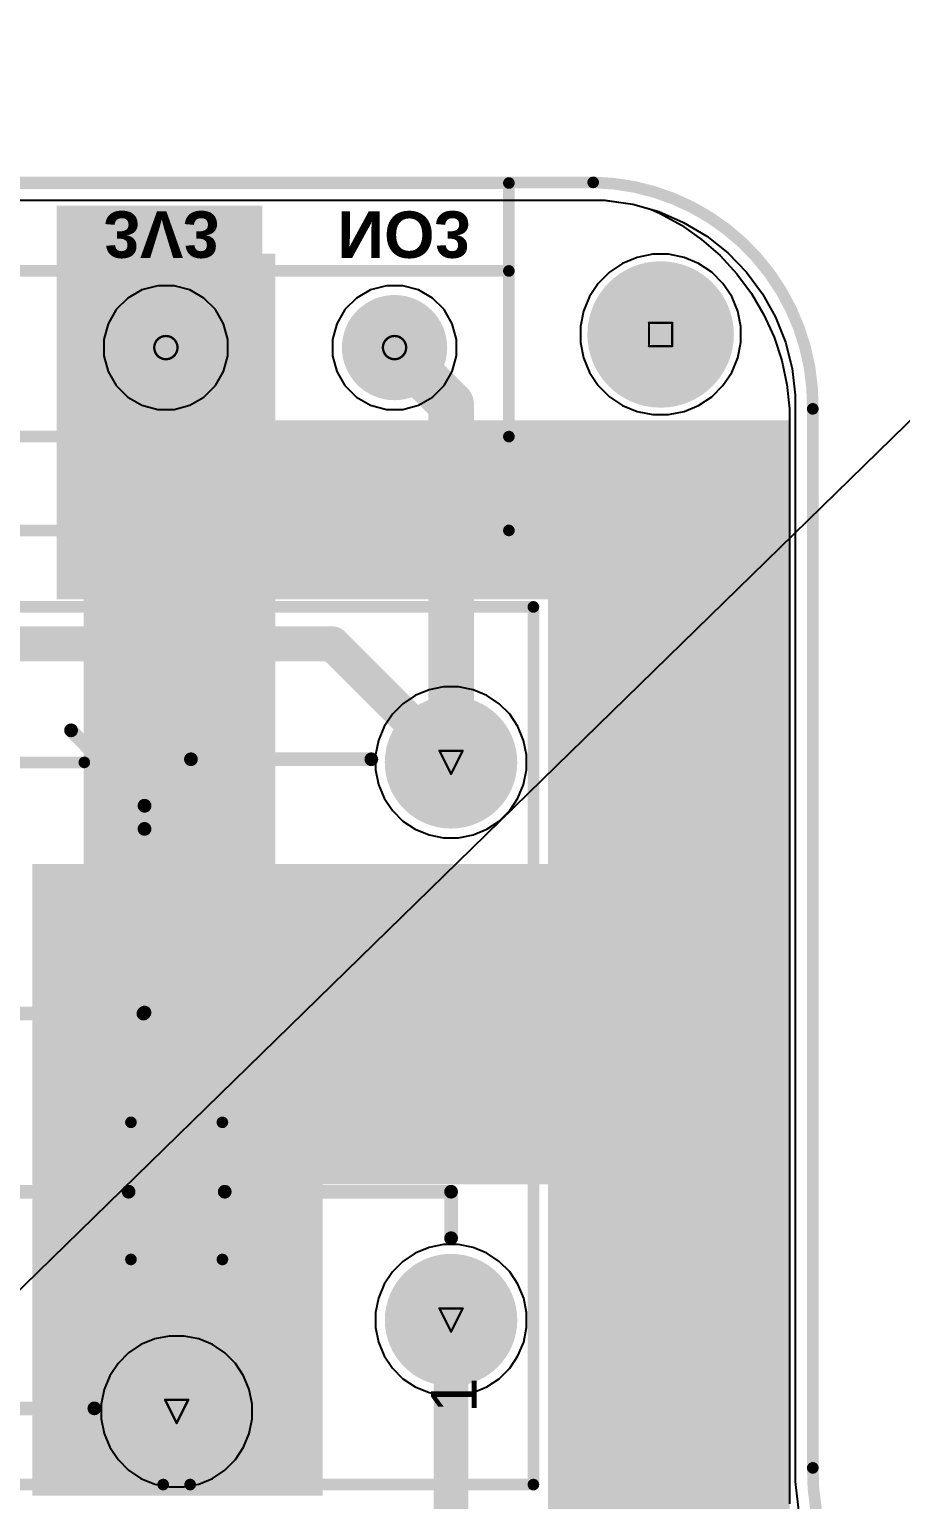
# Model space of a CAD drawing. Header units: inches. Extents: x -7 to 5163, y -3 to 5149.
# Drawn here: x 62.27 to 81.32, y 161.84 to 194 of the extents above; entities that cross this region are included whole.
import ezdxf

# ---------------------------------------------------------------- set-up
doc = ezdxf.new("R2010")
doc.units = ezdxf.units.IN
for name, color, linetype in [('Board Outline', 216, 'Continuous'), ('Bottom Layer', 5, 'Continuous'), ('Bottom Overlay', 54, 'Continuous'), ('Bottom Solder', 6, 'Continuous'), ('Drill Drawing', 1, 'Continuous'), ('GND', 76, 'Continuous'), ('Multi-Layer', 9, 'Continuous'), ('Pad Holes', 156, 'Continuous'), ('PWR', 16, 'Continuous'), ('Top Layer', 1, 'Continuous'), ('Top Overlay', 2, 'Continuous'), ('Top Solder', 216, 'Continuous')]:
    doc.layers.add(name, color=color, linetype=linetype)
doc.styles.add('Arial', font='', dxfattribs={"height": 0.2})
doc.styles.add('Arial_Bold', font='', dxfattribs={"height": 0.2})
doc.styles.get('Arial').set_extended_font_data('Arial')
doc.styles.get('Arial_Bold').set_extended_font_data('Arial', bold=True)

# ---------------------------------------------------------------- blocks, each defined once
blk = doc.blocks.new('10_VQFN_HR__3_3__4')
at = {"layer": 'Top Solder'}
blk.add_line((1.024, -0.475), (-5134.645, -5016.903), dxfattribs=at)
blk = doc.blocks.new('SRD_05VDC_SL_C_18')
at = {"layer": 'Bottom Layer'}
h = blk.add_hatch(color=5, dxfattribs=at)
edge = h.paths.add_edge_path()
edge.add_arc((-5.1, 6), 1.397, 0, 360)
h = blk.add_hatch(color=5, dxfattribs=at)
edge = h.paths.add_edge_path()
edge.add_arc((7.1, 5.999), 1.397, 0, 360)
h = blk.add_hatch(color=5, dxfattribs=at)
edge = h.paths.add_edge_path()
edge.add_arc((-7.1, 0), 1.397, 0, 360)
h = blk.add_hatch(color=5, dxfattribs=at)
edge = h.paths.add_edge_path()
edge.add_arc((-5.1, -6), 1.397, 0, 360)
h = blk.add_hatch(color=5, dxfattribs=at)
edge = h.paths.add_edge_path()
edge.add_arc((7.1, -5.999), 1.397, 0, 360)
at = {"layer": 'Bottom Solder'}
h = blk.add_hatch(color=6, dxfattribs=at)
edge = h.paths.add_edge_path()
edge.add_arc((-5.1, 6), 1.448, 0, 360)
h = blk.add_hatch(color=6, dxfattribs=at)
edge = h.paths.add_edge_path()
edge.add_arc((7.1, 5.999), 1.448, 0, 360)
h = blk.add_hatch(color=6, dxfattribs=at)
edge = h.paths.add_edge_path()
edge.add_arc((-7.1, 0), 1.448, 0, 360)
h = blk.add_hatch(color=6, dxfattribs=at)
edge = h.paths.add_edge_path()
edge.add_arc((-5.1, -6), 1.448, 0, 360)
h = blk.add_hatch(color=6, dxfattribs=at)
edge = h.paths.add_edge_path()
edge.add_arc((7.1, -5.999), 1.448, 0, 360)
at = {"layer": 'GND'}
h = blk.add_hatch(color=76, dxfattribs=at)
edge = h.paths.add_edge_path()
edge.add_arc((-5.1, 6), 1.397, 0, 360)
h = blk.add_hatch(color=76, dxfattribs=at)
edge = h.paths.add_edge_path()
edge.add_arc((7.1, 5.999), 1.397, 0, 360)
h = blk.add_hatch(color=76, dxfattribs=at)
edge = h.paths.add_edge_path()
edge.add_arc((-7.1, 0), 1.397, 0, 360)
h = blk.add_hatch(color=76, dxfattribs=at)
edge = h.paths.add_edge_path()
edge.add_arc((-5.1, -6), 1.397, 0, 360)
h = blk.add_hatch(color=76, dxfattribs=at)
edge = h.paths.add_edge_path()
edge.add_arc((7.1, -5.999), 1.397, 0, 360)
at = {"layer": 'Multi-Layer'}
h = blk.add_hatch(color=9, dxfattribs=at)
edge = h.paths.add_edge_path()
edge.add_arc((-5.1, 6), 1.397, 0, 360)
h = blk.add_hatch(color=9, dxfattribs=at)
edge = h.paths.add_edge_path()
edge.add_arc((7.1, 5.999), 1.397, 0, 360)
h = blk.add_hatch(color=9, dxfattribs=at)
edge = h.paths.add_edge_path()
edge.add_arc((-7.1, 0), 1.397, 0, 360)
h = blk.add_hatch(color=9, dxfattribs=at)
edge = h.paths.add_edge_path()
edge.add_arc((-5.1, -6), 1.397, 0, 360)
h = blk.add_hatch(color=9, dxfattribs=at)
edge = h.paths.add_edge_path()
edge.add_arc((7.1, -5.999), 1.397, 0, 360)
at = {"layer": 'Pad Holes'}
h = blk.add_hatch(color=7, dxfattribs=at)
edge = h.paths.add_edge_path()
edge.add_arc((-5.1, 6), 0.762, 0, 360)
h = blk.add_hatch(color=7, dxfattribs=at)
edge = h.paths.add_edge_path()
edge.add_arc((7.1, 5.999), 0.762, 0, 360)
h = blk.add_hatch(color=7, dxfattribs=at)
edge = h.paths.add_edge_path()
edge.add_arc((-7.1, 0), 0.762, 0, 360)
h = blk.add_hatch(color=7, dxfattribs=at)
edge = h.paths.add_edge_path()
edge.add_arc((-5.1, -6), 0.762, 0, 360)
h = blk.add_hatch(color=7, dxfattribs=at)
edge = h.paths.add_edge_path()
edge.add_arc((7.1, -5.999), 0.762, 0, 360)
at = {"layer": 'PWR'}
h = blk.add_hatch(color=16, dxfattribs=at)
edge = h.paths.add_edge_path()
edge.add_arc((-5.1, 6), 1.397, 0, 360)
h = blk.add_hatch(color=16, dxfattribs=at)
edge = h.paths.add_edge_path()
edge.add_arc((7.1, 5.999), 1.397, 0, 360)
h = blk.add_hatch(color=16, dxfattribs=at)
edge = h.paths.add_edge_path()
edge.add_arc((-7.1, 0), 1.397, 0, 360)
h = blk.add_hatch(color=16, dxfattribs=at)
edge = h.paths.add_edge_path()
edge.add_arc((-5.1, -6), 1.397, 0, 360)
h = blk.add_hatch(color=16, dxfattribs=at)
edge = h.paths.add_edge_path()
edge.add_arc((7.1, -5.999), 1.397, 0, 360)
at = {"layer": 'Top Layer'}
h = blk.add_hatch(color=1, dxfattribs=at)
edge = h.paths.add_edge_path()
edge.add_arc((-5.1, 6), 1.397, 0, 360)
h = blk.add_hatch(color=1, dxfattribs=at)
edge = h.paths.add_edge_path()
edge.add_arc((7.1, 5.999), 1.397, 0, 360)
h = blk.add_hatch(color=1, dxfattribs=at)
edge = h.paths.add_edge_path()
edge.add_arc((-7.1, 0), 1.397, 0, 360)
h = blk.add_hatch(color=1, dxfattribs=at)
edge = h.paths.add_edge_path()
edge.add_arc((-5.1, -6), 1.397, 0, 360)
h = blk.add_hatch(color=1, dxfattribs=at)
edge = h.paths.add_edge_path()
edge.add_arc((7.1, -5.999), 1.397, 0, 360)
at = {"layer": 'Top Solder'}
h = blk.add_hatch(color=216, dxfattribs=at)
edge = h.paths.add_edge_path()
edge.add_arc((-5.1, 6), 1.448, 0, 360)
h = blk.add_hatch(color=216, dxfattribs=at)
edge = h.paths.add_edge_path()
edge.add_arc((7.1, 5.999), 1.448, 0, 360)
h = blk.add_hatch(color=216, dxfattribs=at)
edge = h.paths.add_edge_path()
edge.add_arc((-7.1, 0), 1.448, 0, 360)
h = blk.add_hatch(color=216, dxfattribs=at)
edge = h.paths.add_edge_path()
edge.add_arc((-5.1, -6), 1.448, 0, 360)
h = blk.add_hatch(color=216, dxfattribs=at)
edge = h.paths.add_edge_path()
edge.add_arc((7.1, -5.999), 1.448, 0, 360)
at = {"layer": 'Top Overlay'}
for points in [[(-8.699, 7.8, 0.254, 0.254, 0), (-8.699, 0.295, 0.254, 0.254, 0)], [(-8.699, 7.8, 0.254, 0.254, 0), (10.501, 7.8, 0.254, 0.254, 0)], [(10.501, 7.8, 0.254, 0.254, 0), (10.501, -7.8, 0.254, 0.254, 0)], [(-3.31, 6, 0.3, 0.3, 0), (-2.292, 6, 0.3, 0.3, 0)], [(-2.292, 6, 0.3, 0.3, 0), (-2.292, 1.051, 0.3, 0.3, 0)], [(7.099, 4.247, 0.254, 0.254, 0), (7.099, 2.019, 0.254, 0.254, 0)], [(-7.032, 3.727, 0.3, 0.3, 0), (1.604, 3.727, 0.3, 0.3, 0)], [(-7.032, 3.727, 0.3, 0.3, 0), (-7.032, 1.8, 0.3, 0.3, 0)], [(1.604, 3.727, 0.3, 0.3, 0), (1.604, 0.727, 0.3, 0.3, 0)], [(7.801, 2.309, 0.3, 0.3, 0), (6.15, 0.701, 0.3, 0.3, 0)], [(-3.775, 1, 0.254, 0.254, 0), (-3.775, -1, 0.254, 0.254, 0)], [(-3.775, 1, 0.254, 0.254, 0), (-0.775, 1, 0.254, 0.254, 0)], [(-0.775, 1, 0.254, 0.254, 0), (-0.775, -1, 0.254, 0.254, 0)], [(1.604, 0.727, 0.3, 0.3, 0), (1.628, 0.703, 0.3, 0.3, 0)], [(1.628, 0.703, 0.3, 0.3, 0), (5.644, 0.703, 0.3, 0.3, 0)], [(5.644, 0.703, 0.3, 0.3, 0), (6.152, 0.703, 0.3, 0.3, 0)], [(-8.699, -0.295, 0.254, 0.254, 0), (-8.699, -7.8, 0.254, 0.254, 0)], [(7.168, -0.312, 0.3, 0.3, 0), (7.168, -4.257, 0.3, 0.3, 0)], [(-3.775, -1, 0.254, 0.254, 0), (-0.775, -1, 0.254, 0.254, 0)], [(-2.292, -1.051, 0.3, 0.3, 0), (-2.292, -6, 0.3, 0.3, 0)], [(-2.292, -6, 0.3, 0.3, 0), (-3.31, -6, 0.3, 0.3, 0)], [(-8.699, -7.8, 0.254, 0.254, 0), (10.501, -7.8, 0.254, 0.254, 0)]]:
    blk.add_lwpolyline(points, format="xyseb", dxfattribs=at)
for points in [[(-8.763, 7.8, 0.127, 0.127, 1), (-8.636, 7.8, 0.127, 0.127, 1)], [(-8.763, 7.8, 0.127, 0.127, 1), (-8.636, 7.8, 0.127, 0.127, 1)], [(10.437, 7.8, 0.127, 0.127, 1), (10.564, 7.8, 0.127, 0.127, 1)], [(10.437, 7.8, 0.127, 0.127, 1), (10.564, 7.8, 0.127, 0.127, 1)], [(-3.385, 6, 0.15, 0.15, 1), (-3.235, 6, 0.15, 0.15, 1)], [(-2.367, 6, 0.15, 0.15, 1), (-2.217, 6, 0.15, 0.15, 1)], [(-2.367, 6, 0.15, 0.15, 1), (-2.217, 6, 0.15, 0.15, 1)], [(7.036, 4.247, 0.127, 0.127, 1), (7.163, 4.247, 0.127, 0.127, 1)], [(-7.107, 3.727, 0.15, 0.15, 1), (-6.957, 3.727, 0.15, 0.15, 1)], [(-7.107, 3.727, 0.15, 0.15, 1), (-6.957, 3.727, 0.15, 0.15, 1)], [(1.529, 3.727, 0.15, 0.15, 1), (1.679, 3.727, 0.15, 0.15, 1)], [(1.529, 3.727, 0.15, 0.15, 1), (1.679, 3.727, 0.15, 0.15, 1)], [(7.726, 2.309, 0.15, 0.15, 1), (7.876, 2.309, 0.15, 0.15, 1)], [(-7.107, 1.8, 0.15, 0.15, 1), (-6.957, 1.8, 0.15, 0.15, 1)], [(7.036, 2.019, 0.127, 0.127, 1), (7.163, 2.019, 0.127, 0.127, 1)], [(-3.838, 1, 0.127, 0.127, 1), (-3.711, 1, 0.127, 0.127, 1)], [(-3.838, 1, 0.127, 0.127, 1), (-3.711, 1, 0.127, 0.127, 1)], [(-2.367, 1.051, 0.15, 0.15, 1), (-2.217, 1.051, 0.15, 0.15, 1)], [(-0.838, 1, 0.127, 0.127, 1), (-0.711, 1, 0.127, 0.127, 1)], [(-0.838, 1, 0.127, 0.127, 1), (-0.711, 1, 0.127, 0.127, 1)], [(1.529, 0.727, 0.15, 0.15, 1), (1.679, 0.727, 0.15, 0.15, 1)], [(1.529, 0.727, 0.15, 0.15, 1), (1.679, 0.727, 0.15, 0.15, 1)], [(1.553, 0.703, 0.15, 0.15, 1), (1.703, 0.703, 0.15, 0.15, 1)], [(1.553, 0.703, 0.15, 0.15, 1), (1.703, 0.703, 0.15, 0.15, 1)], [(5.569, 0.703, 0.15, 0.15, 1), (5.719, 0.703, 0.15, 0.15, 1)], [(5.569, 0.703, 0.15, 0.15, 1), (5.719, 0.703, 0.15, 0.15, 1)], [(6.075, 0.701, 0.15, 0.15, 1), (6.225, 0.701, 0.15, 0.15, 1)], [(6.077, 0.703, 0.15, 0.15, 1), (6.227, 0.703, 0.15, 0.15, 1)], [(-8.763, 0.295, 0.127, 0.127, 1), (-8.636, 0.295, 0.127, 0.127, 1)], [(-8.763, -0.295, 0.127, 0.127, 1), (-8.636, -0.295, 0.127, 0.127, 1)], [(7.093, -0.312, 0.15, 0.15, 1), (7.243, -0.312, 0.15, 0.15, 1)], [(-3.838, -1, 0.127, 0.127, 1), (-3.711, -1, 0.127, 0.127, 1)], [(-3.838, -1, 0.127, 0.127, 1), (-3.711, -1, 0.127, 0.127, 1)], [(-2.367, -1.051, 0.15, 0.15, 1), (-2.217, -1.051, 0.15, 0.15, 1)], [(-0.838, -1, 0.127, 0.127, 1), (-0.711, -1, 0.127, 0.127, 1)], [(-0.838, -1, 0.127, 0.127, 1), (-0.711, -1, 0.127, 0.127, 1)], [(7.093, -4.257, 0.15, 0.15, 1), (7.243, -4.257, 0.15, 0.15, 1)], [(-3.385, -6, 0.15, 0.15, 1), (-3.235, -6, 0.15, 0.15, 1)], [(-2.367, -6, 0.15, 0.15, 1), (-2.217, -6, 0.15, 0.15, 1)], [(-2.367, -6, 0.15, 0.15, 1), (-2.217, -6, 0.15, 0.15, 1)], [(-8.763, -7.8, 0.127, 0.127, 1), (-8.636, -7.8, 0.127, 0.127, 1)], [(-8.763, -7.8, 0.127, 0.127, 1), (-8.636, -7.8, 0.127, 0.127, 1)], [(10.437, -7.8, 0.127, 0.127, 1), (10.564, -7.8, 0.127, 0.127, 1)], [(10.438, -7.8, 0.127, 0.127, 1), (10.565, -7.8, 0.127, 0.127, 1)]]:
    blk.add_lwpolyline(points, format="xyseb", close=True, dxfattribs=at)
at = {"layer": 'Top Overlay', "style": 'Arial'}
blk.add_text('1', height=1, dxfattribs=at).set_placement((-7.132, -6.559))
blk = doc.blocks.new('XY301V_A_5_0_3P_49')
at = {"layer": 'Bottom Layer'}
h = blk.add_hatch(color=5, dxfattribs=at)
edge = h.paths.add_edge_path()
edge.add_arc((-5, 0), 1.1, 0, 360)
h = blk.add_hatch(color=5, dxfattribs=at)
edge = h.paths.add_edge_path()
edge.add_arc((0, 0), 1.1, 0, 360)
h = blk.add_hatch(color=5, dxfattribs=at)
edge = h.paths.add_edge_path()
edge.add_arc((5, 0), 1.1, 0, 360)
at = {"layer": 'Bottom Solder'}
h = blk.add_hatch(color=6, dxfattribs=at)
edge = h.paths.add_edge_path()
edge.add_arc((-5, 0), 1.151, 0, 360)
h = blk.add_hatch(color=6, dxfattribs=at)
edge = h.paths.add_edge_path()
edge.add_arc((0, 0), 1.151, 0, 360)
h = blk.add_hatch(color=6, dxfattribs=at)
edge = h.paths.add_edge_path()
edge.add_arc((5, 0), 1.151, 0, 360)
at = {"layer": 'GND'}
h = blk.add_hatch(color=76, dxfattribs=at)
edge = h.paths.add_edge_path()
edge.add_arc((-5, 0), 1.1, 0, 360)
h = blk.add_hatch(color=76, dxfattribs=at)
edge = h.paths.add_edge_path()
edge.add_arc((0, 0), 1.1, 0, 360)
h = blk.add_hatch(color=76, dxfattribs=at)
edge = h.paths.add_edge_path()
edge.add_arc((5, 0), 1.1, 0, 360)
at = {"layer": 'Multi-Layer'}
h = blk.add_hatch(color=9, dxfattribs=at)
edge = h.paths.add_edge_path()
edge.add_arc((-5, 0), 1.1, 0, 360)
h = blk.add_hatch(color=9, dxfattribs=at)
edge = h.paths.add_edge_path()
edge.add_arc((0, 0), 1.1, 0, 360)
h = blk.add_hatch(color=9, dxfattribs=at)
edge = h.paths.add_edge_path()
edge.add_arc((5, 0), 1.1, 0, 360)
at = {"layer": 'Pad Holes'}
h = blk.add_hatch(color=7, dxfattribs=at)
edge = h.paths.add_edge_path()
edge.add_arc((-5, 0), 0.6, 0, 360)
h = blk.add_hatch(color=7, dxfattribs=at)
edge = h.paths.add_edge_path()
edge.add_arc((0, 0), 0.6, 0, 360)
h = blk.add_hatch(color=7, dxfattribs=at)
edge = h.paths.add_edge_path()
edge.add_arc((5, 0), 0.6, 0, 360)
at = {"layer": 'PWR'}
h = blk.add_hatch(color=16, dxfattribs=at)
edge = h.paths.add_edge_path()
edge.add_arc((-5, 0), 1.1, 0, 360)
h = blk.add_hatch(color=16, dxfattribs=at)
edge = h.paths.add_edge_path()
edge.add_arc((0, 0), 1.1, 0, 360)
h = blk.add_hatch(color=16, dxfattribs=at)
edge = h.paths.add_edge_path()
edge.add_arc((5, 0), 1.1, 0, 360)
at = {"layer": 'Top Layer'}
h = blk.add_hatch(color=1, dxfattribs=at)
edge = h.paths.add_edge_path()
edge.add_arc((-5, 0), 1.1, 0, 360)
h = blk.add_hatch(color=1, dxfattribs=at)
edge = h.paths.add_edge_path()
edge.add_arc((0, 0), 1.1, 0, 360)
h = blk.add_hatch(color=1, dxfattribs=at)
edge = h.paths.add_edge_path()
edge.add_arc((5, 0), 1.1, 0, 360)
at = {"layer": 'Top Solder'}
h = blk.add_hatch(color=216, dxfattribs=at)
edge = h.paths.add_edge_path()
edge.add_arc((-5, 0), 1.151, 0, 360)
h = blk.add_hatch(color=216, dxfattribs=at)
edge = h.paths.add_edge_path()
edge.add_arc((0, 0), 1.151, 0, 360)
h = blk.add_hatch(color=216, dxfattribs=at)
edge = h.paths.add_edge_path()
edge.add_arc((5, 0), 1.151, 0, 360)
at = {"layer": 'Top Overlay'}
for points in [[(-7.5, -4, 0.254, 0.254, 0), (-7.5, 3.6, 0.254, 0.254, 0)], [(-7.5, 3.6, 0.254, 0.254, 0), (7.5, 3.6, 0.254, 0.254, 0)], [(7.5, -4, 0.254, 0.254, 0), (7.5, 3.6, 0.254, 0.254, 0)], [(-7.5, 1.677, 0.254, 0.254, 0), (7.5, 1.677, 0.254, 0.254, 0)], [(-7.5, -1.947, 0.254, 0.254, 0), (7.5, -1.947, 0.254, 0.254, 0)], [(-7.5, -4, 0.254, 0.254, 0), (7.5, -4, 0.254, 0.254, 0)]]:
    blk.add_lwpolyline(points, format="xyseb", dxfattribs=at)
for points in [[(-7.564, 3.6, 0.127, 0.127, 1), (-7.437, 3.6, 0.127, 0.127, 1)], [(-7.564, 3.6, 0.127, 0.127, 1), (-7.437, 3.6, 0.127, 0.127, 1)], [(7.437, 3.6, 0.127, 0.127, 1), (7.564, 3.6, 0.127, 0.127, 1)], [(7.437, 3.6, 0.127, 0.127, 1), (7.564, 3.6, 0.127, 0.127, 1)], [(-7.564, 1.677, 0.127, 0.127, 1), (-7.437, 1.677, 0.127, 0.127, 1)], [(7.437, 1.677, 0.127, 0.127, 1), (7.564, 1.677, 0.127, 0.127, 1)], [(-7.564, -1.947, 0.127, 0.127, 1), (-7.437, -1.947, 0.127, 0.127, 1)], [(7.437, -1.947, 0.127, 0.127, 1), (7.564, -1.947, 0.127, 0.127, 1)], [(-7.564, -4, 0.127, 0.127, 1), (-7.437, -4, 0.127, 0.127, 1)], [(-7.564, -4, 0.127, 0.127, 1), (-7.437, -4, 0.127, 0.127, 1)], [(7.437, -4, 0.127, 0.127, 1), (7.564, -4, 0.127, 0.127, 1)], [(7.437, -4, 0.127, 0.127, 1), (7.564, -4, 0.127, 0.127, 1)]]:
    blk.add_lwpolyline(points, format="xyseb", close=True, dxfattribs=at)

msp = doc.modelspace()

# ---------------------------------------------------------------- hatches: boundary and pattern name
at = {"layer": 'Bottom Layer'}
for points in [[(62.865, 181.534), (67.361, 181.534), (67.361, 190.144), (62.865, 190.144)], [(62.865, 181.534), (78.892, 181.534), (78.892, 185.445), (62.865, 185.445)], [(73.609, 147.879), (78.892, 147.879), (78.892, 185.445), (73.609, 185.445)], [(62.332, 168.732), (78.892, 168.732), (78.892, 175.743), (62.332, 175.743)], [(62.332, 161.925), (68.682, 161.925), (68.682, 175.743), (62.332, 175.743)]]:
    msp.add_hatch(color=5, dxfattribs=at).paths.add_polyline_path(points)
h = msp.add_hatch(color=5, dxfattribs=at)
edge = h.paths.add_edge_path()
edge.add_arc((76.073, 187.325), 1.5, 0, 360)
at = {"layer": 'Bottom Solder'}
h = msp.add_hatch(color=6, dxfattribs=at)
edge = h.paths.add_edge_path()
edge.add_arc((76.073, 187.325), 1.602, 0, 360)
at = {"layer": 'GND'}
h = msp.add_hatch(color=76, dxfattribs=at)
edge = h.paths.add_edge_path()
edge.add_arc((76.073, 187.325), 1.5, 0, 360)
at = {"layer": 'Multi-Layer'}
h = msp.add_hatch(color=9, dxfattribs=at)
edge = h.paths.add_edge_path()
edge.add_arc((76.073, 187.325), 1.5, 0, 360)
at = {"layer": 'Pad Holes'}
h = msp.add_hatch(color=7, dxfattribs=at)
edge = h.paths.add_edge_path()
edge.add_arc((76.073, 187.325), 1.5, 0, 360)
at = {"layer": 'PWR'}
h = msp.add_hatch(color=16, dxfattribs=at)
edge = h.paths.add_edge_path()
edge.add_arc((76.073, 187.325), 1.5, 0, 360)
at = {"layer": 'Top Layer'}
msp.add_hatch(color=1, dxfattribs=at).paths.add_polyline_path([(63.457, 162.367), (67.648, 162.367), (67.648, 189.094), (63.457, 189.094)])
h = msp.add_hatch(color=1, dxfattribs=at)
edge = h.paths.add_edge_path()
edge.add_arc((76.073, 187.325), 1.5, 0, 360)
at = {"layer": 'Top Solder'}
h = msp.add_hatch(color=216, dxfattribs=at)
edge = h.paths.add_edge_path()
edge.add_arc((76.073, 187.325), 1.602, 0, 360)

# ---------------------------------------------------------------- linework, layer by layer
at = {"layer": 'Board Outline'}
for points in [[(1.627, 190.652, 0.254, 0.254, 0), (74.598, 190.652, 0.254, 0.254, 0)], [(74.598, 190.652, 0.254, 0.254, -0.414214), (79.4, 185.698, 0.254, 0.254, 0)], [(79.4, 162.53, 0.254, 0.254, 0), (79.4, 185.698, 0.254, 0.254, 0)], [(84.202, 157.576, 0.254, 0.254, -0.414214), (79.4, 162.53, 0.254, 0.254, 0)]]:
    msp.add_lwpolyline(points, format="xyseb", dxfattribs=at)
for points in [[(74.535, 190.652, 0.127, 0.127, 1), (74.662, 190.652, 0.127, 0.127, 1)], [(74.535, 190.652, 0.127, 0.127, 1), (74.662, 190.652, 0.127, 0.127, 1)], [(79.337, 185.698, 0.127, 0.127, 1), (79.464, 185.698, 0.127, 0.127, 1)], [(79.337, 185.698, 0.127, 0.127, 1), (79.464, 185.698, 0.127, 0.127, 1)], [(79.337, 162.53, 0.127, 0.127, 1), (79.464, 162.53, 0.127, 0.127, 1)], [(79.337, 162.53, 0.127, 0.127, 1), (79.464, 162.53, 0.127, 0.127, 1)]]:
    msp.add_lwpolyline(points, format="xyseb", close=True, dxfattribs=at)
at = {"layer": 'Bottom Layer'}
for points in [[(33.81, 180.558, 0.762, 0.762, 0), (68.897, 180.558, 0.762, 0.762, 0)], [(68.897, 180.558, 0.762, 0.762, 0), (71.491, 177.964, 0.762, 0.762, 0)], [(71.491, 177.964, 0.762, 0.762, 0), (71.491, 177.964, 0.762, 0.762, 0)]]:
    msp.add_lwpolyline(points, format="xyseb", dxfattribs=at)
for points in [[(68.706, 180.558, 0.381, 0.381, 1), (69.087, 180.558, 0.381, 0.381, 1)], [(68.706, 180.558, 0.381, 0.381, 1), (69.087, 180.558, 0.381, 0.381, 1)], [(71.3, 177.964, 0.381, 0.381, 1), (71.681, 177.964, 0.381, 0.381, 1)], [(71.3, 177.964, 0.381, 0.381, 1), (71.681, 177.964, 0.381, 0.381, 1)], [(71.3, 177.964, 0.381, 0.381, 1), (71.681, 177.964, 0.381, 0.381, 1)]]:
    msp.add_lwpolyline(points, format="xyseb", close=True, dxfattribs=at)
at = {"layer": 'Drill Drawing'}
for points in [[(75.819, 187.579, 0.0508, 0.0508, 0), (76.327, 187.579, 0.0508, 0.0508, 0)], [(75.819, 187.071, 0.0508, 0.0508, 0), (75.819, 187.579, 0.0508, 0.0508, 0)], [(76.327, 187.071, 0.0508, 0.0508, 0), (76.327, 187.579, 0.0508, 0.0508, 0)], [(75.819, 187.071, 0.0508, 0.0508, 0), (76.327, 187.071, 0.0508, 0.0508, 0)], [(71.237, 178.218, 0.0508, 0.0508, 0), (71.745, 178.218, 0.0508, 0.0508, 0)], [(71.237, 178.218, 0.0508, 0.0508, 0), (71.491, 177.71, 0.0508, 0.0508, 0)], [(71.491, 177.71, 0.0508, 0.0508, 0), (71.745, 178.218, 0.0508, 0.0508, 0)], [(71.237, 166.018, 0.0508, 0.0508, 0), (71.745, 166.018, 0.0508, 0.0508, 0)], [(71.237, 166.018, 0.0508, 0.0508, 0), (71.491, 165.51, 0.0508, 0.0508, 0)], [(71.491, 165.51, 0.0508, 0.0508, 0), (71.745, 166.018, 0.0508, 0.0508, 0)], [(65.237, 164.018, 0.0508, 0.0508, 0), (65.745, 164.018, 0.0508, 0.0508, 0)], [(65.237, 164.018, 0.0508, 0.0508, 0), (65.491, 163.51, 0.0508, 0.0508, 0)], [(65.491, 163.51, 0.0508, 0.0508, 0), (65.745, 164.018, 0.0508, 0.0508, 0)]]:
    msp.add_lwpolyline(points, format="xyseb", dxfattribs=at)
for points in [[(75.806, 187.579, 0.0254, 0.0254, 1), (75.832, 187.579, 0.0254, 0.0254, 1)], [(75.806, 187.579, 0.0254, 0.0254, 1), (75.832, 187.579, 0.0254, 0.0254, 1)], [(76.314, 187.579, 0.0254, 0.0254, 1), (76.34, 187.579, 0.0254, 0.0254, 1)], [(76.314, 187.579, 0.0254, 0.0254, 1), (76.34, 187.579, 0.0254, 0.0254, 1)], [(65.509, 187.038, 0.0508, 0.0508, 1), (65.001, 187.038, 0.0508, 0.0508, 1)], [(70.509, 187.038, 0.0508, 0.0508, 1), (70.001, 187.038, 0.0508, 0.0508, 1)], [(64.988, 187.038, 0.0254, 0.0254, 1), (65.013, 187.038, 0.0254, 0.0254, 1)], [(65.496, 187.038, 0.0254, 0.0254, 1), (65.521, 187.038, 0.0254, 0.0254, 1)], [(69.988, 187.038, 0.0254, 0.0254, 1), (70.013, 187.038, 0.0254, 0.0254, 1)], [(70.496, 187.038, 0.0254, 0.0254, 1), (70.521, 187.038, 0.0254, 0.0254, 1)], [(75.806, 187.071, 0.0254, 0.0254, 1), (75.832, 187.071, 0.0254, 0.0254, 1)], [(75.806, 187.071, 0.0254, 0.0254, 1), (75.832, 187.071, 0.0254, 0.0254, 1)], [(76.314, 187.071, 0.0254, 0.0254, 1), (76.34, 187.071, 0.0254, 0.0254, 1)], [(76.314, 187.071, 0.0254, 0.0254, 1), (76.34, 187.071, 0.0254, 0.0254, 1)], [(71.224, 178.218, 0.0254, 0.0254, 1), (71.249, 178.218, 0.0254, 0.0254, 1)], [(71.224, 178.218, 0.0254, 0.0254, 1), (71.249, 178.218, 0.0254, 0.0254, 1)], [(71.732, 178.218, 0.0254, 0.0254, 1), (71.757, 178.218, 0.0254, 0.0254, 1)], [(71.732, 178.218, 0.0254, 0.0254, 1), (71.757, 178.218, 0.0254, 0.0254, 1)], [(71.478, 177.71, 0.0254, 0.0254, 1), (71.503, 177.71, 0.0254, 0.0254, 1)], [(71.478, 177.71, 0.0254, 0.0254, 1), (71.503, 177.71, 0.0254, 0.0254, 1)], [(71.224, 166.018, 0.0254, 0.0254, 1), (71.25, 166.018, 0.0254, 0.0254, 1)], [(71.224, 166.018, 0.0254, 0.0254, 1), (71.25, 166.018, 0.0254, 0.0254, 1)], [(71.732, 166.018, 0.0254, 0.0254, 1), (71.758, 166.018, 0.0254, 0.0254, 1)], [(71.732, 166.018, 0.0254, 0.0254, 1), (71.758, 166.018, 0.0254, 0.0254, 1)], [(71.478, 165.51, 0.0254, 0.0254, 1), (71.504, 165.51, 0.0254, 0.0254, 1)], [(71.478, 165.51, 0.0254, 0.0254, 1), (71.504, 165.51, 0.0254, 0.0254, 1)], [(65.224, 164.018, 0.0254, 0.0254, 1), (65.25, 164.018, 0.0254, 0.0254, 1)], [(65.224, 164.018, 0.0254, 0.0254, 1), (65.25, 164.018, 0.0254, 0.0254, 1)], [(65.732, 164.018, 0.0254, 0.0254, 1), (65.758, 164.018, 0.0254, 0.0254, 1)], [(65.732, 164.018, 0.0254, 0.0254, 1), (65.758, 164.018, 0.0254, 0.0254, 1)], [(65.478, 163.51, 0.0254, 0.0254, 1), (65.504, 163.51, 0.0254, 0.0254, 1)], [(65.478, 163.51, 0.0254, 0.0254, 1), (65.504, 163.51, 0.0254, 0.0254, 1)]]:
    msp.add_lwpolyline(points, format="xyseb", close=True, dxfattribs=at)
at = {"layer": 'GND'}
for p, q in [((9.807, 190.263), (74.595, 190.263)), ((74.595, 190.263), (74.886, 190.259)), ((74.886, 190.259), (75.469, 190.173)), ((75.469, 190.173), (76.035, 190.012)), ((76.035, 190.012), (76.575, 189.778)), ((76.575, 189.778), (77.08, 189.476)), ((77.08, 189.476), (77.541, 189.11)), ((75.242, 188.879), (74.955, 188.687)), ((75.561, 189.012), (75.242, 188.879)), ((75.9, 189.079), (75.561, 189.012)), ((76.246, 189.079), (75.9, 189.079)), ((76.585, 189.012), (76.246, 189.079)), ((76.904, 188.879), (76.585, 189.012)), ((77.191, 188.687), (76.904, 188.879)), ((77.541, 189.11), (77.951, 188.688)), ((74.955, 188.687), (74.711, 188.443)), ((77.435, 188.443), (77.191, 188.687)), ((77.951, 188.688), (78.302, 188.215)), ((64.732, 188.3), (64.423, 188.122)), ((65.076, 188.392), (64.732, 188.3)), ((65.433, 188.392), (65.076, 188.392)), ((65.777, 188.3), (65.433, 188.392)), ((66.086, 188.122), (65.777, 188.3)), ((69.732, 188.3), (69.423, 188.122)), ((70.076, 188.392), (69.732, 188.3)), ((70.433, 188.392), (70.076, 188.392)), ((70.777, 188.3), (70.433, 188.392)), ((71.086, 188.122), (70.777, 188.3)), ((74.519, 188.156), (74.386, 187.837)), ((74.711, 188.443), (74.519, 188.156)), ((77.627, 188.156), (77.435, 188.443)), ((77.76, 187.837), (77.627, 188.156)), ((78.302, 188.215), (78.588, 187.701)), ((64.171, 187.869), (63.993, 187.561)), ((64.423, 188.122), (64.171, 187.869)), ((66.338, 187.869), (66.086, 188.122)), ((66.516, 187.561), (66.338, 187.869)), ((69.171, 187.869), (68.993, 187.561)), ((69.423, 188.122), (69.171, 187.869)), ((71.338, 187.869), (71.086, 188.122)), ((71.516, 187.561), (71.338, 187.869)), ((74.386, 187.837), (74.319, 187.498)), ((77.827, 187.498), (77.76, 187.837)), ((63.993, 187.561), (63.901, 187.216)), ((66.609, 187.216), (66.516, 187.561)), ((68.993, 187.561), (68.901, 187.216)), ((71.609, 187.216), (71.516, 187.561)), ((78.588, 187.701), (78.805, 187.154)), ((63.901, 187.216), (63.901, 186.86)), ((66.609, 186.86), (66.609, 187.216)), ((68.901, 187.216), (68.901, 186.86)), ((71.609, 186.86), (71.609, 187.216)), ((74.319, 187.498), (74.319, 187.152)), ((77.827, 187.152), (77.827, 187.498)), ((74.319, 187.152), (74.386, 186.813)), ((77.76, 186.813), (77.827, 187.152)), ((78.805, 187.154), (78.948, 186.583)), ((63.901, 186.86), (63.993, 186.515)), ((66.516, 186.515), (66.609, 186.86)), ((68.901, 186.86), (68.993, 186.515)), ((71.516, 186.515), (71.609, 186.86)), ((74.386, 186.813), (74.519, 186.494)), ((77.627, 186.494), (77.76, 186.813)), ((78.948, 186.583), (79.016, 185.998)), ((63.993, 186.515), (64.171, 186.207)), ((66.338, 186.207), (66.516, 186.515)), ((68.993, 186.515), (69.171, 186.207)), ((71.338, 186.207), (71.516, 186.515)), ((74.519, 186.494), (74.711, 186.207)), ((77.435, 186.207), (77.627, 186.494)), ((64.171, 186.207), (64.423, 185.955)), ((64.423, 185.955), (64.732, 185.776)), ((65.777, 185.776), (66.086, 185.955)), ((66.086, 185.955), (66.338, 186.207)), ((69.171, 186.207), (69.423, 185.955)), ((69.423, 185.955), (69.732, 185.776)), ((70.777, 185.776), (71.086, 185.955)), ((71.086, 185.955), (71.338, 186.207)), ((74.711, 186.207), (74.955, 185.963)), ((74.955, 185.963), (75.242, 185.771)), ((76.904, 185.771), (77.191, 185.963)), ((77.191, 185.963), (77.435, 186.207)), ((79.016, 185.998), (79.012, 185.704)), ((64.732, 185.776), (65.076, 185.684)), ((65.076, 185.684), (65.433, 185.684)), ((65.433, 185.684), (65.777, 185.776)), ((69.732, 185.776), (70.076, 185.684)), ((70.076, 185.684), (70.433, 185.684)), ((70.433, 185.684), (70.777, 185.776)), ((75.242, 185.771), (75.561, 185.638)), ((75.561, 185.638), (75.9, 185.571)), ((76.246, 185.571), (76.585, 185.638)), ((76.585, 185.638), (76.904, 185.771)), ((79.012, 185.704), (79.012, 185.701)), ((79.012, 185.701), (79.012, 185.698)), ((79.012, 185.698), (79.012, 162.53)), ((75.9, 185.571), (76.246, 185.571)), ((71.009, 179.551), (70.709, 179.427)), ((71.328, 179.615), (71.009, 179.551)), ((71.653, 179.615), (71.328, 179.615)), ((71.972, 179.551), (71.653, 179.615)), ((72.273, 179.427), (71.972, 179.551)), ((70.438, 179.246), (70.208, 179.016)), ((70.709, 179.427), (70.438, 179.246)), ((72.543, 179.246), (72.273, 179.427)), ((72.773, 179.016), (72.543, 179.246)), ((70.208, 179.016), (70.027, 178.746)), ((72.954, 178.746), (72.773, 179.016)), ((70.027, 178.746), (69.903, 178.445)), ((73.078, 178.445), (72.954, 178.746)), ((69.903, 178.445), (69.84, 178.126)), ((73.142, 178.126), (73.078, 178.445)), ((69.84, 178.126), (69.84, 177.801)), ((73.142, 177.801), (73.142, 178.126)), ((69.84, 177.801), (69.903, 177.482)), ((73.078, 177.482), (73.142, 177.801)), ((69.903, 177.482), (70.027, 177.182)), ((72.954, 177.182), (73.078, 177.482)), ((70.027, 177.182), (70.208, 176.911)), ((70.208, 176.911), (70.438, 176.681)), ((72.543, 176.681), (72.773, 176.911)), ((72.773, 176.911), (72.954, 177.182)), ((70.438, 176.681), (70.709, 176.501)), ((72.273, 176.501), (72.543, 176.681)), ((70.709, 176.501), (71.009, 176.376)), ((71.009, 176.376), (71.328, 176.313)), ((71.328, 176.313), (71.653, 176.313)), ((71.653, 176.313), (71.972, 176.376)), ((71.972, 176.376), (72.273, 176.501)), ((71.01, 167.351), (70.709, 167.227)), ((71.328, 167.415), (71.01, 167.351)), ((71.654, 167.415), (71.328, 167.415)), ((71.973, 167.351), (71.654, 167.415)), ((72.273, 167.227), (71.973, 167.351)), ((70.439, 167.046), (70.209, 166.816)), ((70.709, 167.227), (70.439, 167.046)), ((72.544, 167.046), (72.273, 167.227)), ((72.773, 166.816), (72.544, 167.046)), ((70.209, 166.816), (70.028, 166.546)), ((72.954, 166.546), (72.773, 166.816)), ((70.028, 166.546), (69.904, 166.245)), ((73.079, 166.245), (72.954, 166.546)), ((69.904, 166.245), (69.84, 165.926)), ((73.142, 165.926), (73.079, 166.245)), ((69.84, 165.926), (69.84, 165.601)), ((73.142, 165.601), (73.142, 165.926)), ((65.01, 165.351), (64.709, 165.227)), ((65.328, 165.415), (65.01, 165.351)), ((65.654, 165.415), (65.328, 165.415)), ((65.973, 165.351), (65.654, 165.415)), ((66.273, 165.227), (65.973, 165.351)), ((69.84, 165.601), (69.904, 165.282)), ((73.079, 165.282), (73.142, 165.601)), ((64.439, 165.046), (64.209, 164.816)), ((64.709, 165.227), (64.439, 165.046)), ((66.544, 165.046), (66.273, 165.227)), ((66.774, 164.816), (66.544, 165.046)), ((69.904, 165.282), (70.028, 164.982)), ((72.954, 164.982), (73.079, 165.282)), ((64.209, 164.816), (64.028, 164.546)), ((66.954, 164.546), (66.774, 164.816)), ((70.028, 164.982), (70.209, 164.711)), ((70.209, 164.711), (70.439, 164.481)), ((72.544, 164.481), (72.773, 164.711)), ((72.773, 164.711), (72.954, 164.982)), ((64.028, 164.546), (63.904, 164.245)), ((67.079, 164.245), (66.954, 164.546)), ((70.439, 164.481), (70.709, 164.301)), ((72.273, 164.301), (72.544, 164.481)), ((63.904, 164.245), (63.84, 163.926)), ((67.142, 163.926), (67.079, 164.245)), ((70.709, 164.301), (71.01, 164.176)), ((71.01, 164.176), (71.328, 164.113)), ((71.328, 164.113), (71.654, 164.113)), ((71.654, 164.113), (71.973, 164.176)), ((71.973, 164.176), (72.273, 164.301)), ((63.84, 163.926), (63.84, 163.601)), ((67.142, 163.601), (67.142, 163.926)), ((63.84, 163.601), (63.904, 163.282)), ((67.079, 163.282), (67.142, 163.601)), ((63.904, 163.282), (64.028, 162.982)), ((66.954, 162.982), (67.079, 163.282)), ((64.028, 162.982), (64.209, 162.711)), ((66.774, 162.711), (66.954, 162.982)), ((64.209, 162.711), (64.439, 162.481)), ((64.439, 162.481), (64.709, 162.301)), ((66.273, 162.301), (66.544, 162.481)), ((66.544, 162.481), (66.774, 162.711)), ((79.012, 162.53), (79.012, 162.526)), ((79.012, 162.526), (79.012, 162.523)), ((79.012, 162.523), (79.017, 162.204)), ((64.709, 162.301), (65.01, 162.176)), ((65.01, 162.176), (65.328, 162.113)), ((65.328, 162.113), (65.654, 162.113)), ((65.654, 162.113), (65.973, 162.176)), ((65.973, 162.176), (66.273, 162.301)), ((79.017, 162.204), (79.021, 162.185)), ((79.021, 162.185), (79.02, 162.166)), ((79.02, 162.166), (79.093, 161.532))]:
    msp.add_line(p, q, dxfattribs=at)
at = {"layer": 'PWR'}
for p, q in [((22.022, 190.263), (74.054, 190.263)), ((74.054, 190.263), (74.859, 190.263)), ((74.859, 190.263), (74.861, 190.263)), ((74.861, 190.263), (75.469, 190.173)), ((75.469, 190.173), (75.85, 190.064)), ((75.85, 190.064), (76.06, 189.975)), ((76.06, 189.975), (76.53, 189.714)), ((76.53, 189.714), (76.97, 189.404)), ((76.97, 189.404), (77.374, 189.05)), ((75.242, 188.879), (74.955, 188.687)), ((75.561, 189.012), (75.242, 188.879)), ((75.9, 189.079), (75.561, 189.012)), ((76.246, 189.079), (75.9, 189.079)), ((76.585, 189.012), (76.246, 189.079)), ((76.904, 188.879), (76.585, 189.012)), ((77.191, 188.687), (76.904, 188.879)), ((77.374, 189.05), (77.738, 188.654)), ((74.955, 188.687), (74.711, 188.443)), ((77.435, 188.443), (77.191, 188.687)), ((77.738, 188.654), (78.059, 188.222)), ((64.732, 188.3), (64.423, 188.122)), ((65.076, 188.392), (64.732, 188.3)), ((65.433, 188.392), (65.076, 188.392)), ((65.777, 188.3), (65.433, 188.392)), ((66.086, 188.122), (65.777, 188.3)), ((69.732, 188.3), (69.423, 188.122)), ((70.076, 188.392), (69.732, 188.3)), ((70.433, 188.392), (70.076, 188.392)), ((70.777, 188.3), (70.433, 188.392)), ((71.086, 188.122), (70.777, 188.3)), ((74.519, 188.156), (74.386, 187.837)), ((74.711, 188.443), (74.519, 188.156)), ((77.627, 188.156), (77.435, 188.443)), ((77.76, 187.837), (77.627, 188.156)), ((78.059, 188.222), (78.331, 187.758)), ((64.171, 187.869), (63.993, 187.561)), ((64.423, 188.122), (64.171, 187.869)), ((66.338, 187.869), (66.086, 188.122)), ((66.516, 187.561), (66.338, 187.869)), ((69.171, 187.869), (68.993, 187.561)), ((69.423, 188.122), (69.171, 187.869)), ((71.338, 187.869), (71.086, 188.122)), ((71.516, 187.561), (71.338, 187.869)), ((74.386, 187.837), (74.319, 187.498)), ((77.827, 187.498), (77.76, 187.837)), ((63.993, 187.561), (63.901, 187.216)), ((66.609, 187.216), (66.516, 187.561)), ((68.993, 187.561), (68.901, 187.216)), ((71.609, 187.216), (71.516, 187.561)), ((78.331, 187.758), (78.553, 187.268)), ((63.901, 187.216), (63.901, 186.86)), ((66.609, 186.86), (66.609, 187.216)), ((68.901, 187.216), (68.901, 186.86)), ((71.609, 186.86), (71.609, 187.216)), ((74.319, 187.498), (74.319, 187.152)), ((77.827, 187.152), (77.827, 187.498)), ((78.553, 187.268), (78.722, 186.758)), ((74.319, 187.152), (74.386, 186.813)), ((77.76, 186.813), (77.827, 187.152)), ((63.901, 186.86), (63.993, 186.515)), ((66.516, 186.515), (66.609, 186.86)), ((68.901, 186.86), (68.993, 186.515)), ((71.516, 186.515), (71.609, 186.86)), ((74.386, 186.813), (74.519, 186.494)), ((77.627, 186.494), (77.76, 186.813)), ((78.722, 186.758), (78.835, 186.232)), ((63.993, 186.515), (64.171, 186.207)), ((66.338, 186.207), (66.516, 186.515)), ((68.993, 186.515), (69.171, 186.207)), ((71.338, 186.207), (71.516, 186.515)), ((74.519, 186.494), (74.711, 186.207)), ((77.435, 186.207), (77.627, 186.494)), ((78.835, 186.232), (78.892, 185.697)), ((64.171, 186.207), (64.423, 185.955)), ((64.423, 185.955), (64.732, 185.776)), ((65.777, 185.776), (66.086, 185.955)), ((66.086, 185.955), (66.338, 186.207)), ((69.171, 186.207), (69.423, 185.955)), ((69.423, 185.955), (69.732, 185.776)), ((70.777, 185.776), (71.086, 185.955)), ((71.086, 185.955), (71.338, 186.207)), ((74.711, 186.207), (74.955, 185.963)), ((74.955, 185.963), (75.242, 185.771)), ((76.904, 185.771), (77.191, 185.963)), ((77.191, 185.963), (77.435, 186.207)), ((64.732, 185.776), (65.076, 185.684)), ((65.076, 185.684), (65.433, 185.684)), ((65.433, 185.684), (65.777, 185.776)), ((69.732, 185.776), (70.076, 185.684)), ((70.076, 185.684), (70.433, 185.684)), ((70.433, 185.684), (70.777, 185.776)), ((75.242, 185.771), (75.561, 185.638)), ((75.561, 185.638), (75.9, 185.571)), ((76.246, 185.571), (76.585, 185.638)), ((76.585, 185.638), (76.904, 185.771)), ((78.892, 185.697), (78.892, 185.428)), ((75.9, 185.571), (76.246, 185.571)), ((78.892, 185.428), (78.892, 185.428)), ((78.892, 185.428), (78.892, 185.428)), ((78.892, 185.428), (78.892, 161.747)), ((71.009, 179.551), (70.709, 179.427)), ((71.328, 179.615), (71.009, 179.551)), ((71.653, 179.615), (71.328, 179.615)), ((71.972, 179.551), (71.653, 179.615)), ((72.273, 179.427), (71.972, 179.551)), ((70.438, 179.246), (70.208, 179.016)), ((70.709, 179.427), (70.438, 179.246)), ((72.543, 179.246), (72.273, 179.427)), ((72.773, 179.016), (72.543, 179.246)), ((70.208, 179.016), (70.027, 178.746)), ((72.954, 178.746), (72.773, 179.016)), ((70.027, 178.746), (69.903, 178.445)), ((73.078, 178.445), (72.954, 178.746)), ((69.903, 178.445), (69.84, 178.126)), ((73.142, 178.126), (73.078, 178.445)), ((69.84, 178.126), (69.84, 177.801)), ((73.142, 177.801), (73.142, 178.126)), ((69.84, 177.801), (69.903, 177.482)), ((73.078, 177.482), (73.142, 177.801)), ((69.903, 177.482), (70.027, 177.182)), ((72.954, 177.182), (73.078, 177.482)), ((70.027, 177.182), (70.208, 176.911)), ((70.208, 176.911), (70.438, 176.681)), ((72.543, 176.681), (72.773, 176.911)), ((72.773, 176.911), (72.954, 177.182)), ((70.438, 176.681), (70.709, 176.501)), ((72.273, 176.501), (72.543, 176.681)), ((70.709, 176.501), (71.009, 176.376)), ((71.009, 176.376), (71.328, 176.313)), ((71.328, 176.313), (71.653, 176.313)), ((71.653, 176.313), (71.972, 176.376)), ((71.972, 176.376), (72.273, 176.501)), ((71.01, 167.351), (70.709, 167.227)), ((71.328, 167.415), (71.01, 167.351)), ((71.654, 167.415), (71.328, 167.415)), ((71.973, 167.351), (71.654, 167.415)), ((72.273, 167.227), (71.973, 167.351)), ((70.439, 167.046), (70.209, 166.816)), ((70.709, 167.227), (70.439, 167.046)), ((72.544, 167.046), (72.273, 167.227)), ((72.773, 166.816), (72.544, 167.046)), ((70.209, 166.816), (70.028, 166.546)), ((72.954, 166.546), (72.773, 166.816)), ((70.028, 166.546), (69.904, 166.245)), ((73.079, 166.245), (72.954, 166.546)), ((69.904, 166.245), (69.84, 165.926)), ((73.142, 165.926), (73.079, 166.245)), ((69.84, 165.926), (69.84, 165.601)), ((73.142, 165.601), (73.142, 165.926)), ((65.01, 165.351), (64.709, 165.227)), ((65.328, 165.415), (65.01, 165.351)), ((65.654, 165.415), (65.328, 165.415)), ((65.973, 165.351), (65.654, 165.415)), ((66.273, 165.227), (65.973, 165.351)), ((69.84, 165.601), (69.904, 165.282)), ((73.079, 165.282), (73.142, 165.601)), ((64.439, 165.046), (64.209, 164.816)), ((64.709, 165.227), (64.439, 165.046)), ((66.544, 165.046), (66.273, 165.227)), ((66.774, 164.816), (66.544, 165.046)), ((69.904, 165.282), (70.028, 164.982)), ((72.954, 164.982), (73.079, 165.282)), ((64.209, 164.816), (64.028, 164.546)), ((66.954, 164.546), (66.774, 164.816)), ((70.028, 164.982), (70.209, 164.711)), ((70.209, 164.711), (70.439, 164.481)), ((72.544, 164.481), (72.773, 164.711)), ((72.773, 164.711), (72.954, 164.982)), ((64.028, 164.546), (63.904, 164.245)), ((67.079, 164.245), (66.954, 164.546)), ((70.439, 164.481), (70.709, 164.301)), ((72.273, 164.301), (72.544, 164.481)), ((63.904, 164.245), (63.84, 163.926)), ((67.142, 163.926), (67.079, 164.245)), ((70.709, 164.301), (71.01, 164.176)), ((71.01, 164.176), (71.328, 164.113)), ((71.328, 164.113), (71.654, 164.113)), ((71.654, 164.113), (71.973, 164.176)), ((71.973, 164.176), (72.273, 164.301)), ((63.84, 163.926), (63.84, 163.601)), ((67.142, 163.601), (67.142, 163.926)), ((63.84, 163.601), (63.904, 163.282)), ((67.079, 163.282), (67.142, 163.601)), ((63.904, 163.282), (64.028, 162.982)), ((66.954, 162.982), (67.079, 163.282)), ((64.028, 162.982), (64.209, 162.711)), ((66.774, 162.711), (66.954, 162.982)), ((64.209, 162.711), (64.439, 162.481)), ((64.439, 162.481), (64.709, 162.301)), ((66.273, 162.301), (66.544, 162.481)), ((66.544, 162.481), (66.774, 162.711)), ((64.709, 162.301), (65.01, 162.176)), ((65.01, 162.176), (65.328, 162.113)), ((65.328, 162.113), (65.654, 162.113)), ((65.654, 162.113), (65.973, 162.176)), ((65.973, 162.176), (66.273, 162.301))]:
    msp.add_line(p, q, dxfattribs=at)
at = {"layer": 'Top Layer'}
for points in [[(70.255, 187.038, 1, 1, 0), (71.491, 185.802, 1, 1, 0)], [(71.491, 177.964, 1, 1, 0), (71.491, 185.802, 1, 1, 0)], [(71.491, 160.655, 0.762, 0.762, 0), (71.491, 165.764, 0.762, 0.762, 0)]]:
    msp.add_lwpolyline(points, format="xyseb", dxfattribs=at)
for points in [[(70.005, 187.038, 0.5, 0.5, 1), (70.505, 187.038, 0.5, 0.5, 1)], [(71.241, 185.802, 0.5, 0.5, 1), (71.741, 185.802, 0.5, 0.5, 1)], [(71.241, 185.802, 0.5, 0.5, 1), (71.741, 185.802, 0.5, 0.5, 1)], [(71.241, 177.964, 0.5, 0.5, 1), (71.741, 177.964, 0.5, 0.5, 1)], [(71.301, 165.764, 0.381, 0.381, 1), (71.682, 165.764, 0.381, 0.381, 1)]]:
    msp.add_lwpolyline(points, format="xyseb", close=True, dxfattribs=at)

# ---------------------------------------------------------------- block references
for name, p, rotation in [('10_VQFN_HR__3_3__4', (28.128, 131.809), 180), ('SRD_05VDC_SL_C_18', (65.491, 170.864), 90)]:
    msp.add_blockref(name, p, dxfattribs=dict(rotation=rotation))
msp.add_blockref('XY301V_A_5_0_3P_49', (65.255, 187.038))

# ---------------------------------------------------------------- texts
at = {"layer": 'Bottom Overlay', "style": 'Arial_Bold', "text_generation_flag": 2}
for s, p in [('3V3', (63.9, 190.017)), ('NO3', (69.001, 190.017))]:
    msp.add_text(s, height=1.016, rotation=180, dxfattribs=at).set_placement(p)

doc.saveas('drawing.dxf')
